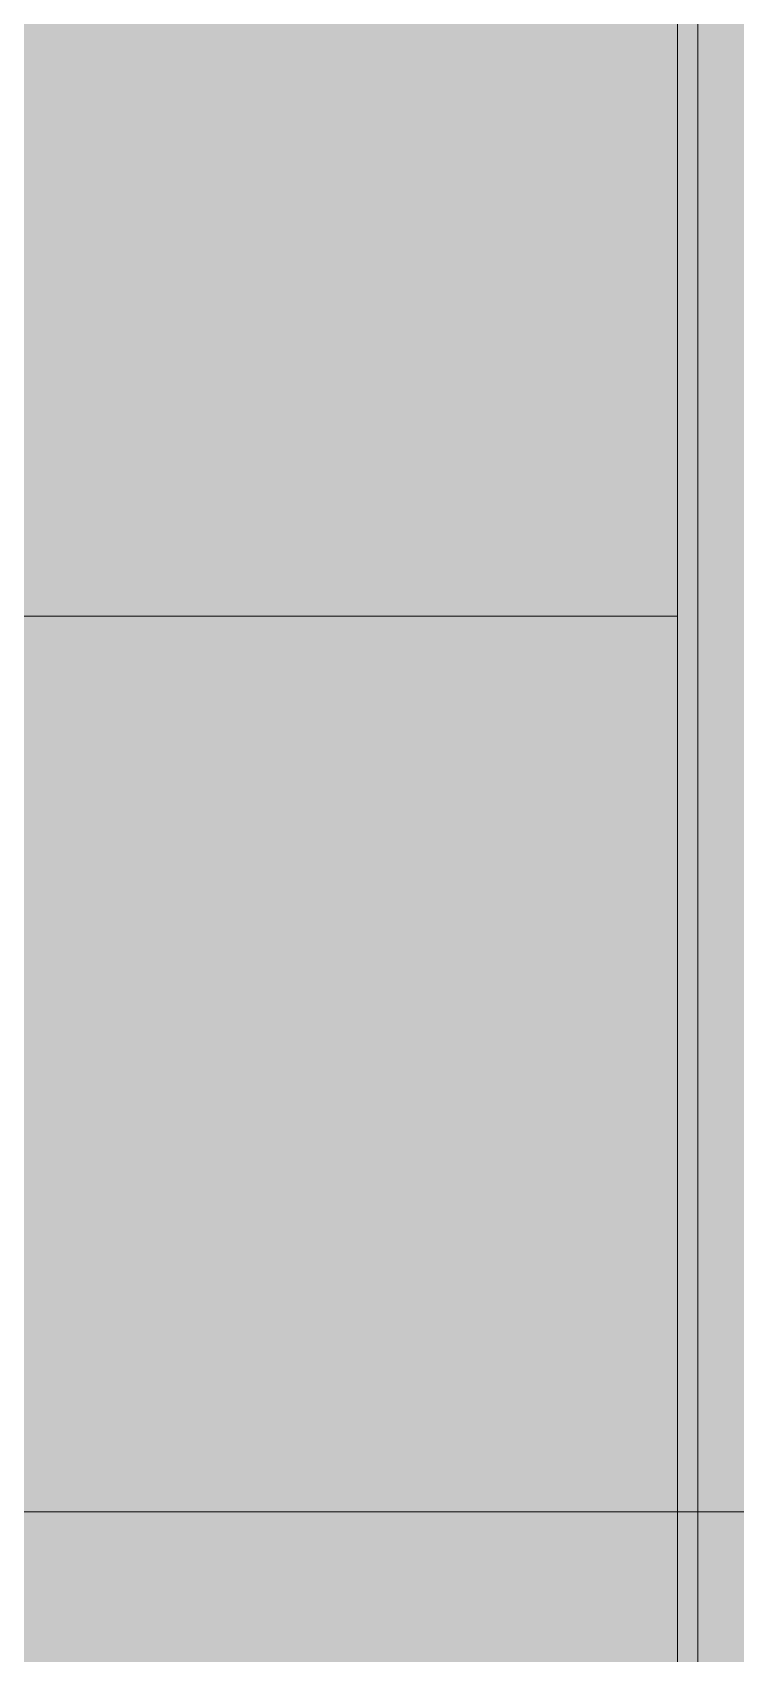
# Model space of a CAD drawing. Header units: millimetres. Extents: x 7371 to 278338, y -43753 to 35464.
# Drawn here: x 268379 to 268794, y 334 to 1291 of the extents above; entities that cross this region are included whole.
import ezdxf

# ---------------------------------------------------------------- set-up
doc = ezdxf.new("R2010")
doc.units = ezdxf.units.MM
doc.header["$MEASUREMENT"] = 0
doc.linetypes.add('CENTER', pattern=[50.8, 31.75, -6.35, 6.35, -6.35])
doc.layers.add('Arsir', color=251, linetype='Continuous', lineweight=5)
doc.layers.add('PIPA AIR BERSIH', color=5, linetype='CENTER', lineweight=5)

# ---------------------------------------------------------------- blocks, each defined once
blk = doc.blocks.new('dsdsdsdsd')
h = blk.add_hatch()
h.set_pattern_fill('DOTS', color=8, scale=0.05)
h.set_pattern_definition([(0, (127803.66642, -997.38924), (0.0396875, 0.079375), [0, -0.079375])])
h.paths.add_polyline_path([(127650.0161, -874.3863), (127650.0161, -878.553), (127647.0161, -878.553), (127647.0161, -884.3863), (127645.5997, -884.3863), (127645.7266, -883.7505), (127645.9826, -883.315), (127645.9666, -882.7988), (127645.9228, -881.9125), (127645.9099, -881.8132), (127645.254, -881.7364), (127645.0555, -881.7364), (127644.4619, -881.8019), (127644.4305, -881.8216), (127644.4318, -881.8898), (127644.3837, -882.8491), (127644.3632, -883.2772), (127644.4761, -883.5052), (127644.629, -883.7588), (127644.7785, -884.3863), (127643.5328, -884.3863), (127643.5328, -884.5196), (127640.1995, -884.5196), (127640.1995, -874.3863)])
h = blk.add_hatch(color=8)
h.dxf.hatch_style = 1
h.paths.add_polyline_path([(127643.5728, -884.3863), (127643.5328, -884.3863), (127643.5328, -877.7196), (127643.5728, -877.7196)])
for p, q in [((127643.5328, -877.7196), (127643.5328, -884.3863)), ((127643.5728, -877.7196), (127643.5728, -884.3863)), ((127643.5728, -884.3863), (127643.5728, -877.7196))]:
    blk.add_line(p, q)
blk.add_lwpolyline([(127643.5728, -884.3863), (127643.5328, -884.3863), (127643.5328, -877.7196), (127643.5728, -877.7196)], close=True)
at = {"layer": 'Arsir'}
for p, q in [((127643.5328, -879.946), (127636.7604, -879.946)), ((127647.9324, -881.7078), (127636.765, -881.7078))]:
    blk.add_line(p, q, dxfattribs=at)

msp = doc.modelspace()

# ---------------------------------------------------------------- block references
at = {"layer": 'PIPA AIR BERSIH', "xscale": 300.0000059255024, "yscale": 300.0000059255024, "zscale": 300.0000059255024}
msp.add_blockref('dsdsdsdsd', (-38024300.49, 264929.84), dxfattribs=at)

doc.saveas('drawing.dxf')
